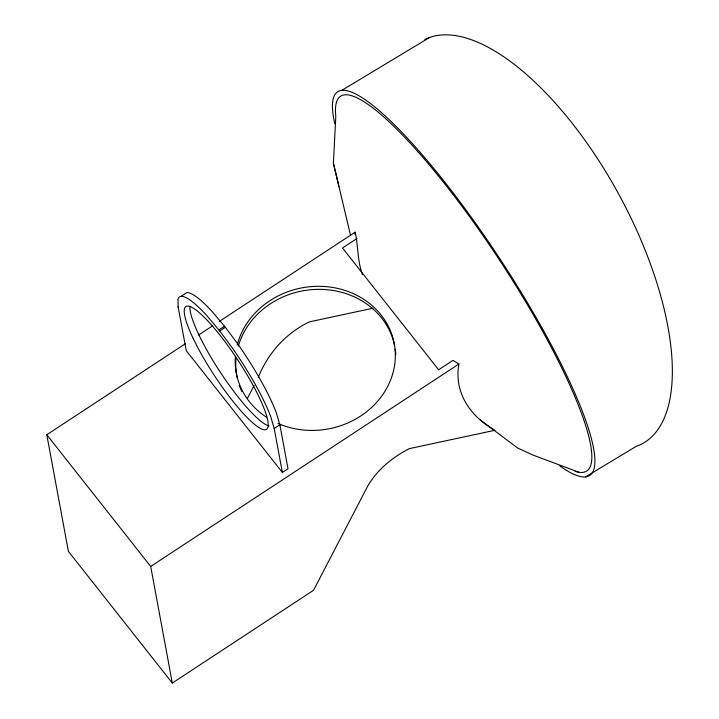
<?xml version="1.0" encoding="UTF-8"?>
<svg xmlns="http://www.w3.org/2000/svg" width="719" height="719" viewBox="0 0 719 719"><rect width="100%" height="100%" fill="white"/><g stroke="black" fill="none" stroke-linecap="round" stroke-linejoin="round"><path stroke-width="1.08" d="M350.513 235.194L333.409 163.267L335.8 116.19A224.184 42.888 56.7 0 1 492.111 248.954A224.184 42.888 56.7 0 1 574.93 471.296M354.907 234.349L355.195 232.156L219.268 321.447M355.195 232.156C358.278 245.934 357.298 260.79 362.412 274.406M356.983 238.483L342.514 247.983L438.635 369.791L452.997 360.363L458.866 364.012L458.722 364.74C454.21 392.673 470.055 416.121 494.007 429.647M247.453 398.281L254.14 385.429M258.256 377.52C267.684 353.371 285.991 333.086 309.368 321.878L372.855 308.253M181.071 296.363L186.724 292.651A85.022 16.267 56.7 0 1 212.698 312.172L225.344 327.262L237.603 343.736A85.022 16.267 56.7 0 1 276.545 413.416L279.997 425.477M494.924 430.277L409.39 448.629C392.781 457.014 377.655 469.381 368.047 485.487L313.52 590.29L172.308 683.05L68.395 551.365L46.789 434.752L185.529 343.619M198.651 334.991L212.707 325.761M178.222 307.373L177.944 299.329A85.022 16.267 56.7 0 1 207.045 315.884L218.846 329.886L224.49 326.183M218.846 329.886L219.699 330.965L225.344 327.262M282.369 472.455L288.013 468.743L279.871 424.812L274.227 428.524L282.369 472.455L186.248 350.638L178.105 306.707M172.308 683.05L150.702 566.446L458.866 364.012M341.777 90.369L429.719 37.415M585.554 476.877L636.162 446.364A229.514 98.179 61.5 0 0 623.849 203.765A229.514 98.179 61.5 0 0 424.794 39.491M579.029 472.293L532.617 454.929L517.545 447.946L480.238 419.914M46.789 434.752L150.702 566.446M219.699 330.965L231.949 347.448A85.022 16.267 56.7 0 1 270.901 417.128L274.343 429.18M333.409 163.267L338.937 186.455M237.216 345.165A80.33 71.765 -10.5 0 1 339.772 288.921A80.33 71.765 -10.5 0 1 389.078 383.56A80.33 71.765 -10.5 0 1 278.01 423.455M266.686 417.362A80.33 71.765 -10.5 0 1 235.41 356.193M395.216 349.182A80.33 71.765 -10.5 0 1 395.783 354.71M241.836 391.585A80.33 71.765 -10.5 0 1 239.319 385.393M237.234 377.951A80.33 71.765 -10.5 0 1 235.967 359.239M238.375 346.019A80.33 71.765 -10.5 0 1 318.409 289.344A80.33 71.765 -10.5 0 1 394.425 344.859M269.041 425.927A73.446 14.047 56.7 0 1 221.164 373.521A73.446 14.047 56.7 0 1 189.897 306.725M334.712 123.569A229.514 43.904 56.7 0 1 500.011 258.984A229.514 43.904 56.7 0 1 559.858 465.903M193.231 338.55A73.446 14.047 56.7 0 0 265.23 429.791A73.446 14.047 56.7 0 0 220.212 335.503A73.446 14.047 56.7 0 0 193.231 338.55"/></g></svg>
